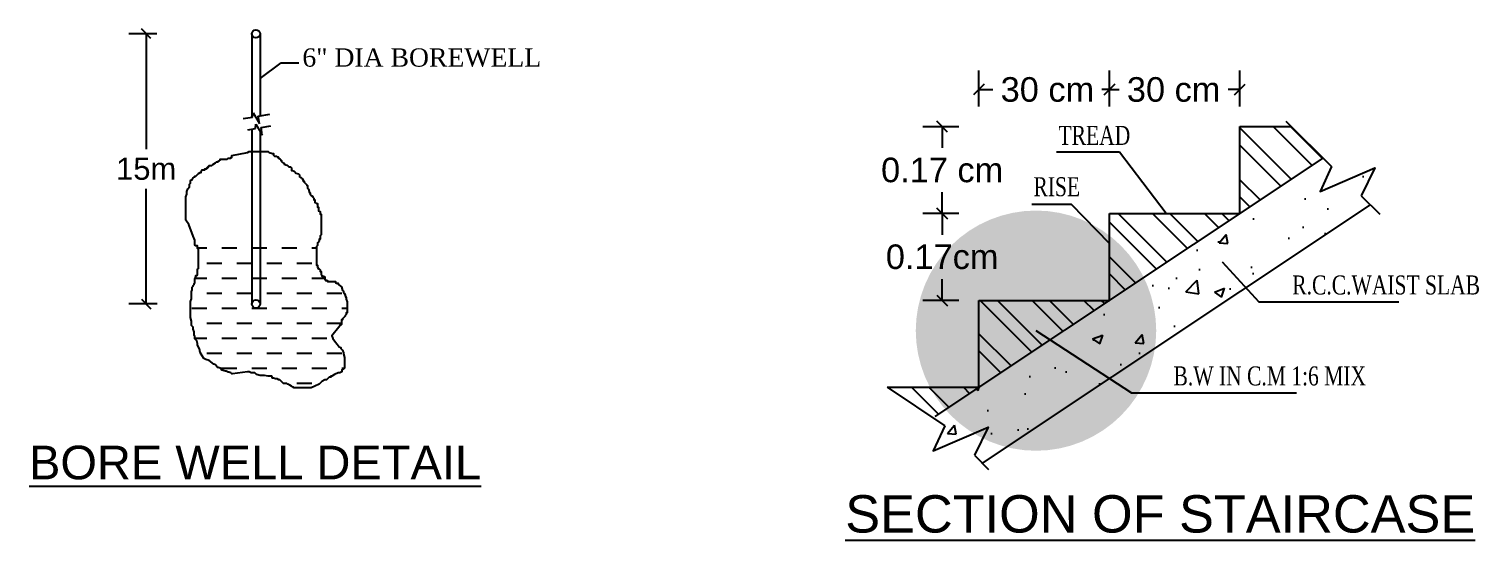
# Model space of a CAD drawing. Header units: metres. Extents: x 9436 to 9850, y -3407 to -3224.
# Drawn here: x 9496.35 to 9509.92, y -3255.08 to -3250.29 of the extents above; entities that cross this region are included whole.
import ezdxf
from ezdxf.enums import TextEntityAlignment as Align

# ---------------------------------------------------------------- set-up
doc = ezdxf.new("R2010")
doc.units = ezdxf.units.M
doc.header["$MEASUREMENT"] = 0
doc.styles.add('ROMANS', font='times.ttf')
doc.styles.get("Standard").update_dxf_attribs({"font": 'arial.ttf'})
doc.styles.add('STYLE2', font='times.ttf')
doc.dimstyles.get("Standard").update_dxf_attribs({"dimtxt": 0.18, "dimasz": 0.18, "dimexe": 0.18, "dimexo": 0.0625, "dimgap": 0.09, "dimtad": 0, "dimtih": 1, "dimtoh": 1, "dimdec": 4, "dimzin": 0, "dimdsep": 46, "dimtxsty": 'Standard', "dimcen": 0.09, "dimadec": 0, "dimazin": 0, "dimtfac": 1, "dimtdec": 4, "dimtofl": 0, "dimtmove": 0, "dimatfit": 3, "dimfxl": 0, "dimtolj": 1, "dimtzin": 0, "dimarcsym": 0})
doc.dimstyles.new('STANDARD_WS', dxfattribs={"dimtxt": 0.18, "dimasz": 0.18, "dimexe": 0.18, "dimexo": 0.0625, "dimgap": 0.09, "dimtad": 0, "dimtih": 1, "dimtoh": 1, "dimdec": 4, "dimzin": 0, "dimdsep": 46, "dimtxsty": 'Standard', "dimcen": 0.09, "dimadec": 0, "dimazin": 0, "dimtfac": 1, "dimtdec": 4, "dimtofl": 0, "dimtmove": 0, "dimatfit": 3, "dimfxl": 0, "dimtolj": 1, "dimtzin": 0, "dimarcsym": 0})

# ---------------------------------------------------------------- blocks, each defined once
blk = doc.blocks.new('_Oblique')
at = {"color": 0, "linetype": 'ByBlock', "lineweight": -2}
blk.add_line((-0.5, -0.5), (0.5, 0.5), dxfattribs=at)
blk = doc.blocks.new('*D48')
at = {"color": 0, "lineweight": -2}
for p, q in [((518.271, 132.905), (517.979, 132.905)), ((518.159, 132.905), (518.159, 131.706)), ((518.159, 130.093), (518.159, 131.292)), ((518.272, 130.093), (517.979, 130.093))]:
    blk.add_line(p, q, dxfattribs=at)
at = {"layer": 'Defpoints', "color": 0}
for p in [(518.159, 132.905), (518.334, 132.905), (518.334, 130.093)]:
    blk.add_point(p, dxfattribs=at)
at = {"color": 0, "lineweight": -2, "xscale": 0.1, "yscale": 0.1, "zscale": 0.1}
for p, rotation in [((518.159, 132.905), 90), ((518.159, 130.093), 270)]:
    blk.add_blockref('_Oblique', p, dxfattribs=dict(at, rotation=rotation))
at = {"color": 7, "lineweight": 25, "insert": (518.159, 131.499), "char_height": 0.23, "attachment_point": 5}
blk.add_mtext('\\A1;15m', dxfattribs=at)
blk = doc.blocks.new('*D22')
at = {"color": 0, "lineweight": -2}
for p, q in [((9505.054, -3251.208), (9504.717, -3251.208)), ((9504.897, -3251.208), (9504.897, -3251.407)), ((9504.897, -3252.021), (9504.897, -3251.822)), ((9505.054, -3252.021), (9504.717, -3252.021))]:
    blk.add_line(p, q, dxfattribs=at)
at = {"layer": 'Defpoints', "color": 0}
for p in [(9504.897, -3251.208), (9505.117, -3251.208), (9505.117, -3252.021)]:
    blk.add_point(p, dxfattribs=at)
at = {"color": 0, "lineweight": -2, "xscale": 0.1, "yscale": 0.1, "zscale": 0.1}
for p, rotation in [((9504.897, -3251.208), 90), ((9504.897, -3252.021), 270)]:
    blk.add_blockref('_Oblique', p, dxfattribs=dict(at, rotation=rotation))
at = {"color": 7, "lineweight": 25, "insert": (9504.897, -3251.615), "char_height": 0.23, "attachment_point": 5}
blk.add_mtext('\\A1;0.17 cm', dxfattribs=at)
blk = doc.blocks.new('*D23')
at = {"color": 0, "lineweight": -2}
for p, q in [((9505.054, -3252.021), (9504.717, -3252.021)), ((9504.897, -3252.021), (9504.897, -3252.221)), ((9504.897, -3252.835), (9504.897, -3252.636)), ((9505.054, -3252.835), (9504.717, -3252.835))]:
    blk.add_line(p, q, dxfattribs=at)
at = {"layer": 'Defpoints', "color": 0}
for p in [(9504.897, -3252.021), (9505.117, -3252.021), (9505.117, -3252.835)]:
    blk.add_point(p, dxfattribs=at)
at = {"color": 0, "lineweight": -2, "xscale": 0.1, "yscale": 0.1, "zscale": 0.1}
for p, rotation in [((9504.897, -3252.021), 90), ((9504.897, -3252.835), 270)]:
    blk.add_blockref('_Oblique', p, dxfattribs=dict(at, rotation=rotation))
at = {"color": 7, "lineweight": 25, "insert": (9504.897, -3252.428), "char_height": 0.23, "attachment_point": 5}
blk.add_mtext('\\A1;0.17cm', dxfattribs=at)
blk = doc.blocks.new('*D24')
at = {"color": 0, "lineweight": -2}
for p, q in [((9506.462, -3251.018), (9506.462, -3250.681)), ((9507.683, -3251.018), (9507.683, -3250.681)), ((9506.462, -3250.861), (9506.552, -3250.861)), ((9507.683, -3250.861), (9507.573, -3250.861))]:
    blk.add_line(p, q, dxfattribs=at)
at = {"layer": 'Defpoints', "color": 0}
for p in [(9507.683, -3250.861), (9506.462, -3251.081), (9507.683, -3251.081)]:
    blk.add_point(p, dxfattribs=at)
at = {"color": 0, "lineweight": -2, "xscale": 0.1, "yscale": 0.1, "zscale": 0.1, "rotation": 180}
blk.add_blockref('_Oblique', (9506.462, -3250.861), dxfattribs=at)
at = {"color": 0, "lineweight": -2, "xscale": 0.1, "yscale": 0.1, "zscale": 0.1}
blk.add_blockref('_Oblique', (9507.683, -3250.861), dxfattribs=at)
at = {"color": 7, "lineweight": 25, "insert": (9507.063, -3250.861), "char_height": 0.23, "attachment_point": 5}
blk.add_mtext('\\A1;30 cm', dxfattribs=at)
blk = doc.blocks.new('*D25')
at = {"color": 0, "lineweight": -2}
for p, q in [((9505.241, -3251.018), (9505.241, -3250.681)), ((9506.462, -3251.018), (9506.462, -3250.681)), ((9505.241, -3250.861), (9505.372, -3250.861)), ((9506.462, -3250.861), (9506.392, -3250.861))]:
    blk.add_line(p, q, dxfattribs=at)
at = {"layer": 'Defpoints', "color": 0}
for p in [(9506.462, -3250.861), (9505.241, -3251.081), (9506.462, -3251.081)]:
    blk.add_point(p, dxfattribs=at)
at = {"color": 0, "lineweight": -2, "xscale": 0.1, "yscale": 0.1, "zscale": 0.1, "rotation": 180}
blk.add_blockref('_Oblique', (9505.241, -3250.861), dxfattribs=at)
at = {"color": 0, "lineweight": -2, "xscale": 0.1, "yscale": 0.1, "zscale": 0.1}
blk.add_blockref('_Oblique', (9506.462, -3250.861), dxfattribs=at)
at = {"color": 7, "lineweight": 25, "insert": (9505.882, -3250.861), "char_height": 0.23, "attachment_point": 5}
blk.add_mtext('\\A1;30 cm', dxfattribs=at)
blk = doc.blocks.new('NFGHRTYBV')
at = {"lineweight": 25}
h = blk.add_hatch(dxfattribs=at)
h.set_pattern_fill('DASH', scale=1.250156, style=0)
h.set_pattern_definition([(0, (484.75018, 121.43727), (0.1562695, 0.1562695), [0.1562695, -0.1562695])])
h.paths.add_polyline_path([(520.219, 130.207), (520.21, 130.216), (520.21, 130.226), (520.2, 130.235), (520.191, 130.272), (520.163, 130.291), (520.154, 130.3), (520.154, 130.31), (520.135, 130.31), (520.126, 130.319), (520.126, 130.328), (520.043, 130.328), (520.043, 130.338), (520.024, 130.338), (520.024, 130.347), (520.015, 130.347), (520.015, 130.375), (520.005, 130.375), (520.005, 130.384), (519.987, 130.384), (519.987, 130.393), (519.977, 130.403), (519.977, 130.431), (519.968, 130.431), (519.968, 130.449), (519.959, 130.459), (519.949, 130.459), (519.94, 130.477), (519.94, 130.496), (519.931, 130.496), (519.931, 130.691), (519.94, 130.701), (519.94, 130.729), (519.949, 130.738), (519.959, 130.747), (519.959, 130.766), (519.968, 130.766), (519.968, 130.803), (519.977, 130.813), (519.977, 130.819), (518.64, 130.819), (518.647, 130.799), (518.666, 130.756), (518.666, 130.706), (518.675, 130.697), (518.694, 130.697), (518.694, 130.669), (518.703, 130.669), (518.703, 130.464), (518.694, 130.455), (518.694, 130.399), (518.685, 130.39), (518.675, 130.39), (518.675, 130.38), (518.666, 130.352), (518.666, 130.315), (518.657, 130.306), (518.657, 130.297), (518.647, 130.287), (518.647, 130.278), (518.638, 130.269), (518.638, 130.241), (518.629, 130.231), (518.629, 130.148), (518.619, 130.12), (518.619, 129.952), (518.629, 129.915), (518.629, 129.868), (518.647, 129.85), (518.647, 129.831), (518.657, 129.803), (518.657, 129.766), (518.666, 129.756), (518.666, 129.729), (518.685, 129.71), (518.694, 129.682), (518.694, 129.663), (518.713, 129.626), (518.722, 129.589), (518.731, 129.57), (518.741, 129.552), (518.759, 129.524), (518.778, 129.514), (518.815, 129.505), (518.862, 129.468), (518.881, 129.458), (518.899, 129.431), (518.909, 129.431), (518.937, 129.421), (518.946, 129.403), (518.983, 129.393), (518.992, 129.393), (519.011, 129.384), (519.02, 129.384), (519.039, 129.375), (519.048, 129.365), (519.058, 129.365), (519.213, 129.388), (519.231, 129.388), (519.25, 129.378), (519.287, 129.378), (519.297, 129.369), (519.306, 129.36), (519.343, 129.35), (519.39, 129.35), (519.427, 129.341), (519.464, 129.341), (519.474, 129.322), (519.483, 129.322), (519.502, 129.313), (519.52, 129.313), (519.539, 129.304), (519.548, 129.304), (519.576, 129.276), (519.586, 129.267), (519.623, 129.267), (519.632, 129.257), (519.651, 129.248), (519.67, 129.239), (519.679, 129.229), (519.698, 129.22), (519.875, 129.22), (519.912, 129.239), (519.959, 129.257), (519.987, 129.285), (520.015, 129.304), (520.033, 129.304), (520.043, 129.313), (520.061, 129.332), (520.08, 129.332), (520.08, 129.341), (520.089, 129.341), (520.117, 129.36), (520.154, 129.378), (520.173, 129.378), (520.192, 129.388), (520.192, 129.406), (520.201, 129.406), (520.201, 129.416), (520.21, 129.416), (520.22, 129.425), (520.22, 129.537), (520.21, 129.574), (520.21, 129.583), (520.201, 129.611), (520.192, 129.62), (520.182, 129.63), (520.182, 129.639), (520.164, 129.648), (520.145, 129.676), (520.126, 129.695), (520.098, 129.732), (520.089, 129.76), (520.163, 129.853), (520.172, 129.872), (520.182, 129.872), (520.182, 129.881), (520.191, 129.881), (520.191, 129.928), (520.2, 129.928), (520.2, 129.937), (520.219, 129.956), (520.228, 129.965), (520.228, 129.974), (520.238, 129.984), (520.238, 130.002), (520.247, 130.002), (520.247, 130.114), (520.238, 130.142), (520.238, 130.161), (520.228, 130.179), (520.228, 130.189)])
at = {"color": 7, "lineweight": 25}
for p, q in [((519.257, 132.905), (519.257, 132.035)), ((519.343, 132.905), (519.343, 132.05)), ((519.343, 132.441), (519.562, 132.604)), ((519.562, 132.604), (519.745, 132.604)), ((519.266, 132.037), (519.271, 132.083)), ((519.271, 132.083), (519.336, 131.968)), ((519.325, 132.047), (519.444, 132.068)), ((519.169, 132.023), (519.266, 132.037)), ((519.215, 131.907), (519.296, 131.919)), ((519.257, 131.914), (519.257, 130.093)), ((519.296, 131.919), (519.3, 131.966)), ((519.3, 131.966), (519.365, 131.85)), ((519.336, 131.968), (519.325, 132.047)), ((519.355, 131.929), (519.456, 131.947)), ((519.365, 131.85), (519.355, 131.929)), ((519.343, 131.888), (519.343, 130.093))]:
    blk.add_line(p, q, dxfattribs=at)
blk.add_lwpolyline([(518.666, 130.756), (518.647, 130.799), (518.601, 130.921), (518.573, 130.967), (518.573, 131.209), (518.582, 131.237), (518.582, 131.265), (518.592, 131.293), (518.61, 131.312), (518.61, 131.34), (518.619, 131.349), (518.619, 131.377), (518.629, 131.386), (518.638, 131.386), (518.647, 131.405), (518.657, 131.414), (518.666, 131.423), (518.675, 131.423), (518.685, 131.433), (518.703, 131.451), (518.722, 131.461), (518.731, 131.461), (518.731, 131.47), (518.741, 131.489), (518.769, 131.489), (518.769, 131.498), (518.787, 131.498), (518.787, 131.507), (518.797, 131.507), (518.797, 131.517), (518.806, 131.517), (518.806, 131.526), (518.815, 131.526), (518.815, 131.535), (518.843, 131.535), (518.853, 131.544), (518.881, 131.563), (518.89, 131.572), (518.899, 131.572), (518.918, 131.582), (518.927, 131.591), (518.927, 131.6), (519.002, 131.6), (519.011, 131.61), (519.039, 131.61), (519.039, 131.619), (519.048, 131.619), (519.048, 131.638), (519.213, 131.669), (519.231, 131.679), (519.427, 131.679), (519.436, 131.669), (519.474, 131.66), (519.483, 131.66), (519.483, 131.641), (519.492, 131.632), (519.511, 131.632), (519.52, 131.623), (519.53, 131.623), (519.53, 131.613), (519.548, 131.604), (519.558, 131.595), (519.558, 131.585), (519.567, 131.585), (519.567, 131.576), (519.576, 131.567), (519.586, 131.558), (519.595, 131.558), (519.595, 131.548), (519.623, 131.539), (519.632, 131.53), (519.642, 131.52), (519.66, 131.52), (519.67, 131.511), (519.67, 131.483), (519.679, 131.483), (519.698, 131.474), (519.707, 131.464), (519.716, 131.455), (519.744, 131.446), (519.753, 131.436), (519.753, 131.418), (519.763, 131.409), (519.772, 131.409), (519.781, 131.399), (519.791, 131.381), (519.791, 131.371), (519.8, 131.371), (519.8, 131.362), (519.828, 131.334), (519.828, 131.325), (519.837, 131.325), (519.837, 131.297), (519.847, 131.287), (519.856, 131.25), (519.865, 131.25), (519.865, 131.232), (519.875, 131.222), (519.893, 131.213), (519.893, 131.204), (519.903, 131.194), (519.903, 131.176), (519.912, 131.176), (519.912, 131.148), (519.921, 131.148), (519.931, 131.138), (519.94, 131.138), (519.94, 131.101), (519.949, 131.101), (519.949, 131.064), (519.968, 131.055), (519.968, 131.027), (519.977, 131.027), (519.977, 130.813), (519.968, 130.803), (519.968, 130.766), (519.959, 130.766), (519.959, 130.747), (519.949, 130.738), (519.94, 130.729), (519.94, 130.701), (519.931, 130.691), (519.931, 130.496), (519.94, 130.496), (519.94, 130.477), (519.949, 130.459), (519.959, 130.459), (519.968, 130.449), (519.968, 130.431), (519.977, 130.431), (519.977, 130.403), (519.987, 130.393), (519.987, 130.384), (520.005, 130.384), (520.005, 130.375), (520.015, 130.375), (520.015, 130.347), (520.024, 130.347), (520.024, 130.338), (520.043, 130.338), (520.043, 130.328), (520.126, 130.328), (520.126, 130.319), (520.135, 130.31), (520.154, 130.31), (520.154, 130.3), (520.163, 130.291), (520.191, 130.272), (520.2, 130.235), (520.21, 130.226), (520.21, 130.216), (520.219, 130.207), (520.228, 130.189), (520.228, 130.179), (520.238, 130.161), (520.238, 130.142), (520.247, 130.114), (520.247, 130.002), (520.238, 130.002), (520.238, 129.984), (520.228, 129.974), (520.228, 129.965), (520.219, 129.956), (520.2, 129.937), (520.2, 129.928), (520.191, 129.928), (520.191, 129.881), (520.182, 129.881), (520.182, 129.872), (520.172, 129.872), (520.163, 129.853), (520.089, 129.76), (520.098, 129.732), (520.126, 129.695), (520.145, 129.676), (520.164, 129.648), (520.182, 129.639), (520.182, 129.63), (520.192, 129.62), (520.201, 129.611), (520.21, 129.583), (520.21, 129.574), (520.22, 129.537), (520.22, 129.425), (520.21, 129.416), (520.201, 129.416), (520.201, 129.406), (520.192, 129.406), (520.192, 129.388), (520.173, 129.378), (520.154, 129.378), (520.117, 129.36), (520.089, 129.341), (520.08, 129.341), (520.08, 129.332), (520.061, 129.332), (520.043, 129.313), (520.033, 129.304), (520.015, 129.304), (519.987, 129.285), (519.959, 129.257), (519.912, 129.239), (519.875, 129.22), (519.698, 129.22), (519.679, 129.229), (519.67, 129.239), (519.651, 129.248), (519.632, 129.257), (519.623, 129.267), (519.586, 129.267), (519.576, 129.276), (519.548, 129.304), (519.539, 129.304), (519.52, 129.313), (519.502, 129.313), (519.483, 129.322), (519.474, 129.322), (519.464, 129.341), (519.427, 129.341), (519.39, 129.35), (519.343, 129.35), (519.306, 129.36), (519.297, 129.369), (519.287, 129.378), (519.25, 129.378), (519.231, 129.388), (519.213, 129.388), (519.058, 129.365), (519.048, 129.365), (519.039, 129.375), (519.02, 129.384), (519.011, 129.384), (518.992, 129.393), (518.983, 129.393), (518.946, 129.403), (518.937, 129.421), (518.909, 129.431), (518.899, 129.431), (518.881, 129.458), (518.862, 129.468), (518.815, 129.505), (518.778, 129.514), (518.759, 129.524), (518.741, 129.552), (518.731, 129.57), (518.722, 129.589), (518.713, 129.626), (518.694, 129.663), (518.694, 129.682), (518.685, 129.71), (518.666, 129.729), (518.666, 129.756), (518.657, 129.766), (518.657, 129.803), (518.647, 129.831), (518.647, 129.85), (518.629, 129.868), (518.629, 129.915), (518.619, 129.952), (518.619, 130.12), (518.629, 130.148), (518.629, 130.231), (518.638, 130.241), (518.638, 130.269), (518.647, 130.278), (518.647, 130.287), (518.657, 130.297), (518.657, 130.306), (518.666, 130.315), (518.666, 130.352), (518.675, 130.38), (518.675, 130.39), (518.685, 130.39), (518.694, 130.399), (518.694, 130.455), (518.703, 130.464), (518.703, 130.669), (518.694, 130.669), (518.694, 130.697), (518.675, 130.697), (518.666, 130.706), (518.666, 130.756)], close=True, dxfattribs=at)
for centre in [(519.3, 132.905), (519.3, 130.093)]:
    blk.add_circle(centre, 0.0429, dxfattribs=at)
at = {"color": 7, "lineweight": 25, "style": 'STYLE2'}
blk.add_text('6" DIA BOREWELL', height=0.1905, dxfattribs=at).set_placement((519.783, 132.563))
at = {"color": 7, "lineweight": 25}
blk.add_text('%%uBORE WELL DETAIL', height=0.35, dxfattribs=at).set_placement((516.941, 128.268))
dim = blk.add_linear_dim(base=(518.159, 132.905), p1=(518.334, 130.093), p2=(518.334, 132.905), angle=90, text='15m', dimstyle='STANDARD_WS', override={"dimtxt": 0.23, "dimasz": 0.1, "dimdec": 2, "dimblk1": 'OBLIQUE', "dimblk2": 'OBLIQUE', "dimsah": 1, "dimclrt": 7}, dxfattribs=at)
dim.commit()
dim.dimension.update_dxf_attribs({"geometry": '*D48', "text_midpoint": (518.159, 131.499)})

msp = doc.modelspace()

# ---------------------------------------------------------------- hatches: boundary and pattern name
at = {"lineweight": 25}
h = msp.add_hatch(dxfattribs=at)
h.set_pattern_fill('ANSI32', scale=0.915432, angle=90, style=0)
h.set_pattern_definition([(135, (9481.85227, -3243.0286), (-0.2427406, -0.2427406), []), (135, (9481.85227, -3242.86677), (-0.2427406, -0.2427406), [])])
h.paths.add_polyline_path([(9505.24135, -3252.83515), (9505.24135, -3253.64887), (9506.46193, -3252.83515)])
h.paths.add_polyline_path([(9506.46193, -3252.02143), (9506.46193, -3252.83515), (9507.6825, -3252.02143)])
h.paths.add_polyline_path([(9507.6825, -3251.20771), (9507.6825, -3252.02143), (9508.46195, -3251.5018), (9508.16551, -3251.20771)])
h.paths.add_polyline_path([(9504.55589, -3253.64887), (9504.83139, -3253.92217), (9505.24135, -3253.64887)])
h = msp.add_hatch(dxfattribs=at)
h.set_pattern_fill('AR-CONC', scale=0.13562, style=0)
h.set_pattern_definition([(50, (9481.8523, -3243.0286), (0.972745, -0.085104), [0.101715, -1.11886]), (355, (9481.8523, -3243.0286), (-0.188174, 1.02012), [0.081372, -0.89509]), (100.4514, (9481.9333, -3243.0357), (0.784572, 0.935015), [0.086444, -0.950886]), (46.184, (9481.8523, -3242.7574), (1.44739, -0.224476), [0.15257, -1.67829]), (96.6356, (9481.9729, -3242.776), (1.267586, 1.321095), [0.129666, -1.42633]), (351.184, (9481.8523, -3242.7574), (1.267585, 1.321096), [0.12206, -1.342634]), (21, (9481.9879, -3242.8252), (0.809523, -0.54603), [0.101715, -1.11886]), (326, (9481.9879, -3242.8252), (0.329983, 0.983445), [0.081372, -0.89509]), (71.4514, (9482.05535, -3242.8707), (1.139506, 0.437414), [0.086444, -0.950886]), (37.5, (9481.85227, -3243.0286), (0.016491, 0.4514692), [0, -0.88424, 0, -0.908651, 0, -0.89848]), (7.5, (9481.85227, -3243.0286), (0.356774, 0.5348995), [0, -0.518067, 0, -0.863897, 0, -0.342439]), (327.5, (9481.54984, -3243.0286), (0.7239677, -0.030589), [0, -0.339049, 0, -1.057833, 0, -1.403663]), (317.5, (9481.4142, -3243.0286), (0.790915, 0.135762), [0, -0.440764, 0, -0.70251, 0, -0.996804])])
h.paths.add_polyline_path([(9508.90416, -3251.94047), (9508.81867, -3251.85567), (9508.9465, -3251.59316), (9508.43371, -3251.81555), (9508.54104, -3251.58025), (9508.46195, -3251.5018), (9504.83139, -3253.92217), (9504.92065, -3254.01072), (9504.81332, -3254.24601), (9505.32611, -3254.02363), (9505.19828, -3254.28614), (9505.27359, -3254.36085)])

# ---------------------------------------------------------------- linework, layer by layer
at = {"color": 7, "lineweight": 25}
for p, q in [((9507.6825, -3252.02143), (9507.6825, -3251.20771)), ((9507.6825, -3251.20771), (9508.16551, -3251.20771)), ((9508.11319, -3251.15582), (9508.54104, -3251.58025)), ((9504.83139, -3253.92217), (9508.46195, -3251.5018)), ((9505.27359, -3254.36085), (9508.90416, -3251.94047)), ((9508.81867, -3251.85567), (9508.9924, -3252.02801)), ((9506.46193, -3252.02143), (9507.6825, -3252.02143)), ((9506.46193, -3252.83515), (9506.46193, -3252.02143)), ((9505.24135, -3253.64887), (9505.24135, -3252.83515)), ((9505.24135, -3252.83515), (9506.46193, -3252.83515)), ((9504.38271, -3253.64887), (9505.24135, -3253.64887)), ((9504.38271, -3253.64887), (9504.92065, -3254.01072)), ((9505.19828, -3254.28614), (9505.33183, -3254.41862))]:
    msp.add_line(p, q, dxfattribs=at)
for points in [[(9508.54104, -3251.58025), (9508.43371, -3251.81555), (9508.9465, -3251.59316), (9508.81867, -3251.85567)], [(9504.92065, -3254.01072), (9504.81332, -3254.24601), (9505.32611, -3254.02363), (9505.19828, -3254.28614)]]:
    msp.add_lwpolyline(points, dxfattribs=at)

# ---------------------------------------------------------------- block references
at = {"color": 6, "xscale": 0.8999999999996362, "yscale": 0.8999999999996362, "zscale": 0.8999999999996362}
msp.add_blockref('NFGHRTYBV', (9031.1059, -3369.95262), dxfattribs=at)

# ---------------------------------------------------------------- texts
at = {"color": 7, "lineweight": 25, "style": 'ROMANS', "width": 0.75}
for s, height, p in [('TREAD', 0.1778, (9505.986, -3251.37828)), ('RISE', 0.1778, (9505.75106, -3251.85916)), ('R.C.C.WAIST SLAB', 0.1777999, (9508.17331, -3252.77969)), ('B.W IN C.M 1:6 MIX', 0.1777999, (9507.06191, -3253.63153))]:
    msp.add_text(s, height=height, dxfattribs=at).set_placement(p)
at = {"color": 7, "lineweight": 25}
msp.add_text('%%uSECTION OF STAIRCASE', height=0.35, dxfattribs=at).set_placement((9506.93759, -3255.01008), align=Align.CENTER)

# ---------------------------------------------------------------- dimensions: what is measured, and where the dimension line sits
for base, p1, p2, picture, middle in [((9506.46193, -3250.8605), (9505.24135, -3251.08057), (9506.46193, -3251.08057), '*D25', (9505.88202, -3250.8605)), ((9507.6825, -3250.8605), (9506.46193, -3251.08057), (9507.6825, -3251.08057), '*D24', (9507.06259, -3250.8605))]:
    dim = msp.add_linear_dim(base=base, p1=p1, p2=p2, text='30 cm', dimstyle='STANDARD_WS', override={"dimtxt": 0.23, "dimasz": 0.1, "dimdec": 2, "dimblk1": 'OBLIQUE', "dimblk2": 'OBLIQUE', "dimsah": 1, "dimclrt": 7}, dxfattribs=at)
    dim.commit()
    dim.dimension.update_dxf_attribs({"geometry": picture, "text_midpoint": middle, "dimtype": 160})
for base, p1, p2, text, picture, middle in [((9504.89692, -3251.20771), (9505.11699, -3252.02143), (9505.11699, -3251.20771), '0.17 cm', '*D22', (9504.89692, -3251.61457)), ((9504.89692, -3252.02143), (9505.11699, -3252.83515), (9505.11699, -3252.02143), '0.17cm', '*D23', (9504.89692, -3252.42829))]:
    dim = msp.add_linear_dim(base=base, p1=p1, p2=p2, angle=90, text=text, dimstyle='STANDARD_WS', override={"dimtxt": 0.23, "dimasz": 0.1, "dimdec": 2, "dimblk1": 'OBLIQUE', "dimblk2": 'OBLIQUE', "dimsah": 1, "dimclrt": 7}, dxfattribs=at)
    dim.commit()
    dim.dimension.update_dxf_attribs({"geometry": picture, "text_midpoint": middle})

# ---------------------------------------------------------------- leaders
at = {"color": 7, "lineweight": 25, "has_arrowhead": 0}
for points in [[(9506.9929, -3252.02143), (9506.5554, -3251.44667), (9505.96657, -3251.44667)], [(9506.46193, -3252.30095), (9506.10841, -3251.93592), (9505.73469, -3251.93592)], [(9507.51652, -3252.47396), (9507.8592, -3252.84751), (9509.17055, -3252.84751)]]:
    msp.add_leader(points, dimstyle='Standard', override={"dimtxt": 9, "dimasz": 9, "dimexe": 3, "dimexo": 6, "dimgap": 2, "dimtad": 1, "dimtih": 0, "dimtoh": 0, "dimzin": 12, "dimclrd": 7, "dimclre": 1, "dimclrt": 4, "dimldrblk": 'DOTSMALL'}, dxfattribs=at)
at = {"color": 7, "lineweight": 25}
msp.add_leader([(9505.7752, -3253.11876), (9506.66965, -3253.70177), (9508.21236, -3253.70177)], dimstyle='Standard', override={"dimtxt": 9, "dimasz": 9, "dimexe": 3, "dimexo": 6, "dimgap": 2, "dimtad": 1, "dimtih": 0, "dimtoh": 0, "dimzin": 12, "dimclrd": 7, "dimclre": 1, "dimclrt": 4, "dimldrblk": 'DOTSMALL'}, dxfattribs=at)

doc.saveas('drawing.dxf')
